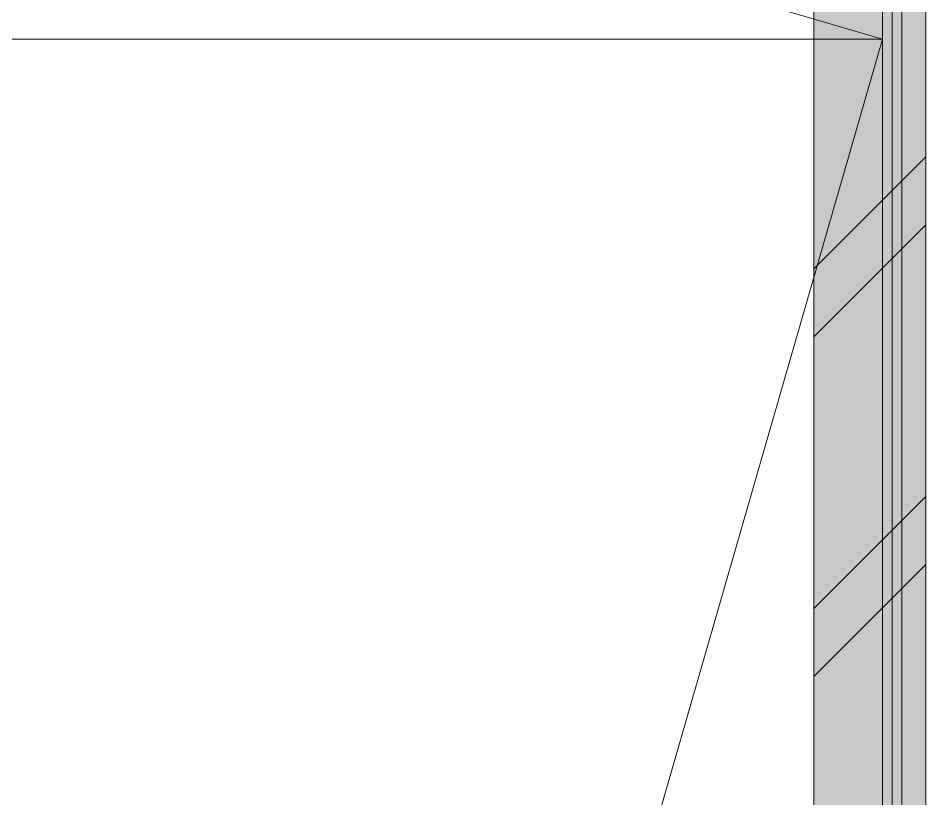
# Model space of a CAD drawing. Header units: millimetres. Extents: x -546 to 1681, y -650 to 1730.
# Drawn here: x 541.24 to 546.9, y 446.41 to 451.29 of the extents above; entities that cross this region are included whole.
import ezdxf

# ---------------------------------------------------------------- set-up
doc = ezdxf.new("R2010")
doc.units = ezdxf.units.MM

msp = doc.modelspace()

# ---------------------------------------------------------------- hatches: boundary and pattern name
at = {"true_color": 0xaaaaff}
h = msp.add_hatch(color=161, dxfattribs=at)
h.dxf.hatch_style = 2
h.paths.add_polyline_path([(546.2018, 460.9665), (546.9018, 460.9665), (546.9018, 442.4614), (546.2018, 442.4614)])

# ---------------------------------------------------------------- linework, layer by layer
at = {"color": 7, "lineweight": 0}
for points in [[(546.9018, 461.6665), (546.9018, 421.0624)], [(546.6318, 461.2915), (546.6318, 441.9814)], [(546.6918, 461.2915), (546.6918, 441.9814)], [(546.7518, 461.2915), (546.7518, 441.9814)], [(546.9018, 441.9814), (546.9018, 461.2915)], [(546.2018, 460.9665), (546.2018, 442.4614)], [(546.9018, 442.4614), (546.9018, 460.9665)], [(531.7108, 455.5245), (546.6318, 451.1565)], [(537.0118, 451.1565), (546.6318, 451.1565)], [(546.2018, 449.7225), (546.9018, 450.4225)], [(546.2018, 449.2985), (546.9018, 449.9985)], [(546.2018, 447.6015), (546.9018, 448.3015)], [(546.2018, 447.1775), (546.9018, 447.8775)]]:
    msp.add_lwpolyline(points, dxfattribs=at)
at = {"color": 251, "lineweight": 0, "true_color": 0x646464}
msp.add_lwpolyline([(546.6318, 451.1565), (544.2858, 443.0194)], dxfattribs=at)

doc.saveas('drawing.dxf')
